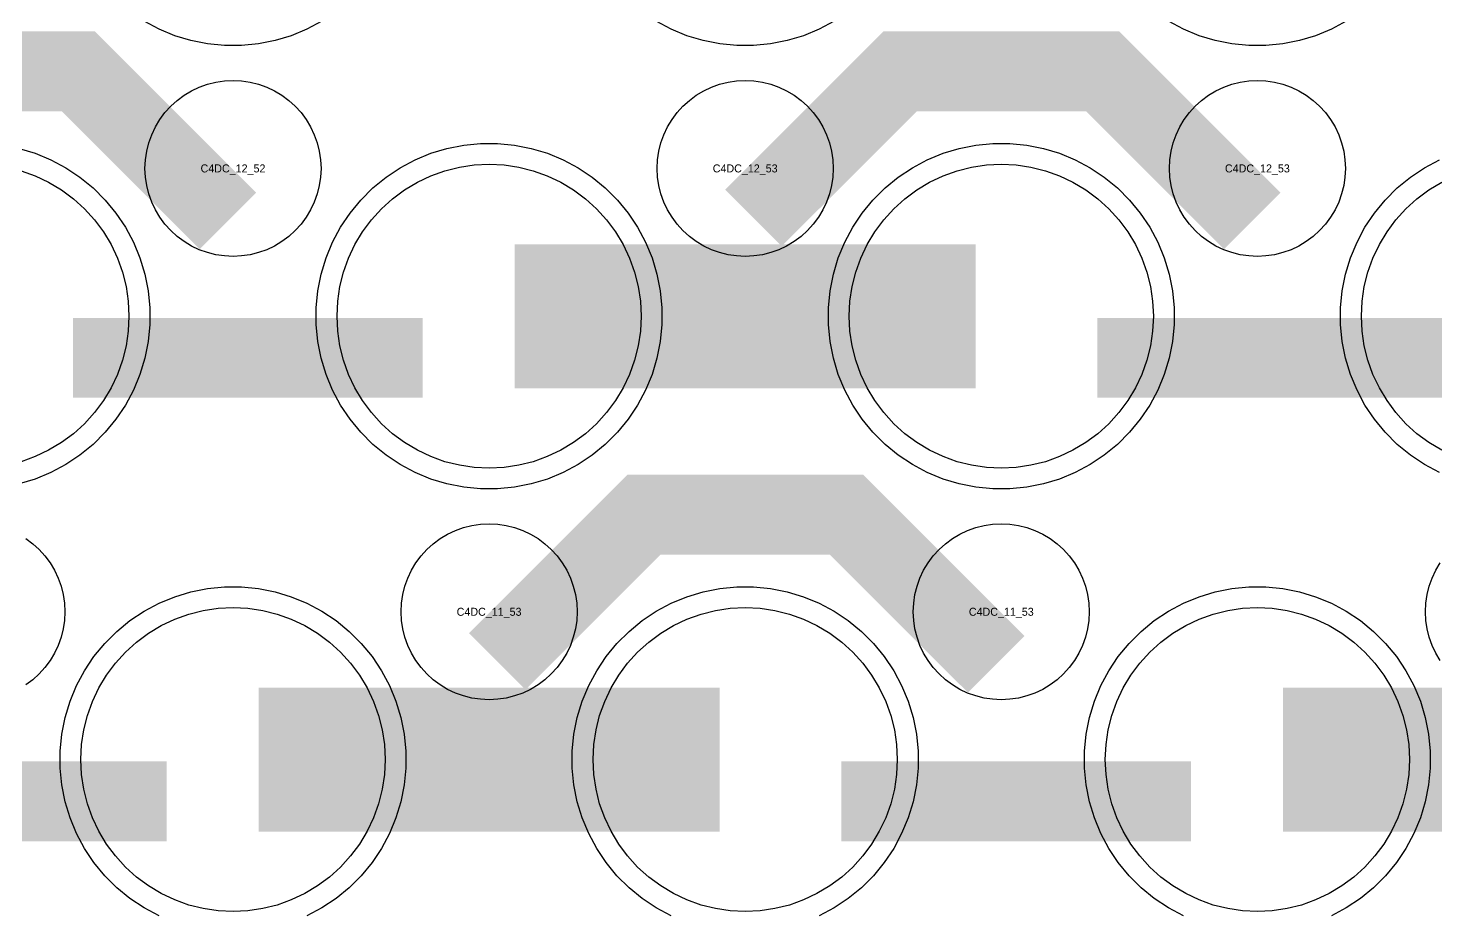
# Model space of a CAD drawing. Extents: x -11880 to 11880, y -14992 to 14992.
# Drawn here: x 4816 to 5255.8, y -13363.9 to -13086.8 of the extents above; entities that cross this region are included whole.
import ezdxf
from ezdxf.enums import TextEntityAlignment as Align

# ---------------------------------------------------------------- set-up
doc = ezdxf.new("R2010")
doc.units = 0
doc.header["$MEASUREMENT"] = 0
for name, color, linetype in [('GDS_775_DT_237', 138, 'CONTINUOUS'), ('RDL1_FS', 34, 'CONTINUOUS'), ('RDL_BS', 160, 'CONTINUOUS')]:
    doc.layers.add(name, color=color, linetype=linetype)

msp = doc.modelspace()

# ---------------------------------------------------------------- linework, layer by layer
at = {"layer": 'RDL1_FS'}
for points in [[(4960, -13224.304), (4955.343, -13224.075), (4950.732, -13223.391), (4946.209, -13222.259), (4941.819, -13220.687), (4937.605, -13218.695), (4933.605, -13216.297), (4929.86, -13213.519), (4926.406, -13210.389), (4923.276, -13206.935), (4920.498, -13203.19), (4918.1, -13199.19), (4916.108, -13194.976), (4914.536, -13190.586), (4913.404, -13186.063), (4912.72, -13181.452), (4912.491, -13176.795), (4912.72, -13172.138), (4913.404, -13167.527), (4914.536, -13163.004), (4916.108, -13158.614), (4918.1, -13154.4), (4920.498, -13150.4), (4923.276, -13146.655), (4926.406, -13143.201), (4929.86, -13140.071), (4933.605, -13137.293), (4937.605, -13134.895), (4941.819, -13132.903), (4946.209, -13131.331), (4950.732, -13130.199), (4955.343, -13129.515), (4960, -13129.286), (4964.657, -13129.515), (4969.268, -13130.199), (4973.791, -13131.331), (4978.181, -13132.903), (4982.395, -13134.895), (4986.395, -13137.293), (4990.14, -13140.071), (4993.594, -13143.201), (4996.724, -13146.655), (4999.502, -13150.4), (5001.9, -13154.4), (5003.892, -13158.614), (5005.464, -13163.004), (5006.596, -13167.527), (5007.28, -13172.138), (5007.509, -13176.795), (5007.28, -13181.452), (5006.596, -13186.063), (5005.464, -13190.586), (5003.892, -13194.976), (5001.9, -13199.19), (4999.502, -13203.19), (4996.724, -13206.935), (4993.594, -13210.389), (4990.14, -13213.519), (4986.395, -13216.297), (4982.395, -13218.695), (4978.181, -13220.687), (4973.791, -13222.259), (4969.268, -13223.391), (4964.657, -13224.075)], [(5120, -13224.304), (5115.343, -13224.075), (5110.732, -13223.391), (5106.209, -13222.259), (5101.819, -13220.687), (5097.605, -13218.695), (5093.605, -13216.297), (5089.86, -13213.519), (5086.406, -13210.389), (5083.276, -13206.935), (5080.498, -13203.19), (5078.1, -13199.19), (5076.108, -13194.976), (5074.536, -13190.586), (5073.404, -13186.063), (5072.72, -13181.452), (5072.491, -13176.795), (5072.72, -13172.138), (5073.404, -13167.527), (5074.536, -13163.004), (5076.108, -13158.614), (5078.1, -13154.4), (5080.498, -13150.4), (5083.276, -13146.655), (5086.406, -13143.201), (5089.86, -13140.071), (5093.605, -13137.293), (5097.605, -13134.895), (5101.819, -13132.903), (5106.209, -13131.331), (5110.732, -13130.199), (5115.343, -13129.515), (5120, -13129.286), (5124.657, -13129.515), (5129.268, -13130.199), (5133.791, -13131.331), (5138.181, -13132.903), (5142.395, -13134.895), (5146.395, -13137.293), (5150.14, -13140.071), (5153.594, -13143.201), (5156.724, -13146.655), (5159.502, -13150.4), (5161.9, -13154.4), (5163.892, -13158.614), (5165.464, -13163.004), (5166.596, -13167.527), (5167.28, -13172.138), (5167.509, -13176.795), (5167.28, -13181.452), (5166.596, -13186.063), (5165.464, -13190.586), (5163.892, -13194.976), (5161.9, -13199.19), (5159.502, -13203.19), (5156.724, -13206.935), (5153.594, -13210.389), (5150.14, -13213.519), (5146.395, -13216.297), (5142.395, -13218.695), (5138.181, -13220.687), (5133.791, -13222.259), (5129.268, -13223.391), (5124.657, -13224.075)], [(4880, -13362.869), (4875.343, -13362.64), (4870.732, -13361.956), (4866.209, -13360.824), (4861.819, -13359.252), (4857.605, -13357.26), (4853.605, -13354.862), (4849.86, -13352.084), (4846.406, -13348.954), (4843.276, -13345.5), (4840.498, -13341.755), (4838.1, -13337.755), (4836.108, -13333.541), (4834.536, -13329.151), (4833.404, -13324.628), (4832.72, -13320.017), (4832.491, -13315.36), (4832.72, -13310.703), (4833.404, -13306.092), (4834.536, -13301.569), (4836.108, -13297.179), (4838.1, -13292.965), (4840.498, -13288.965), (4843.276, -13285.22), (4846.406, -13281.766), (4849.86, -13278.636), (4853.605, -13275.858), (4857.605, -13273.46), (4861.819, -13271.468), (4866.209, -13269.896), (4870.732, -13268.764), (4875.343, -13268.08), (4880, -13267.851), (4884.657, -13268.08), (4889.268, -13268.764), (4893.791, -13269.896), (4898.181, -13271.468), (4902.395, -13273.46), (4906.395, -13275.858), (4910.14, -13278.636), (4913.594, -13281.766), (4916.724, -13285.22), (4919.502, -13288.965), (4921.9, -13292.965), (4923.892, -13297.179), (4925.464, -13301.569), (4926.596, -13306.092), (4927.28, -13310.703), (4927.509, -13315.36), (4927.28, -13320.017), (4926.596, -13324.628), (4925.464, -13329.151), (4923.892, -13333.541), (4921.9, -13337.755), (4919.502, -13341.755), (4916.724, -13345.5), (4913.594, -13348.954), (4910.14, -13352.084), (4906.395, -13354.862), (4902.395, -13357.26), (4898.181, -13359.252), (4893.791, -13360.824), (4889.268, -13361.956), (4884.657, -13362.64)], [(5040, -13362.869), (5035.343, -13362.64), (5030.732, -13361.956), (5026.209, -13360.824), (5021.819, -13359.252), (5017.605, -13357.26), (5013.605, -13354.862), (5009.86, -13352.084), (5006.406, -13348.954), (5003.276, -13345.5), (5000.498, -13341.755), (4998.1, -13337.755), (4996.108, -13333.541), (4994.536, -13329.151), (4993.404, -13324.628), (4992.72, -13320.017), (4992.491, -13315.36), (4992.72, -13310.703), (4993.404, -13306.092), (4994.536, -13301.569), (4996.108, -13297.179), (4998.1, -13292.965), (5000.498, -13288.965), (5003.276, -13285.22), (5006.406, -13281.766), (5009.86, -13278.636), (5013.605, -13275.858), (5017.605, -13273.46), (5021.819, -13271.468), (5026.209, -13269.896), (5030.732, -13268.764), (5035.343, -13268.08), (5040, -13267.851), (5044.657, -13268.08), (5049.268, -13268.764), (5053.791, -13269.896), (5058.181, -13271.468), (5062.395, -13273.46), (5066.395, -13275.858), (5070.14, -13278.636), (5073.594, -13281.766), (5076.724, -13285.22), (5079.502, -13288.965), (5081.9, -13292.965), (5083.892, -13297.179), (5085.464, -13301.569), (5086.596, -13306.092), (5087.28, -13310.703), (5087.509, -13315.36), (5087.28, -13320.017), (5086.596, -13324.628), (5085.464, -13329.151), (5083.892, -13333.541), (5081.9, -13337.755), (5079.502, -13341.755), (5076.724, -13345.5), (5073.594, -13348.954), (5070.14, -13352.084), (5066.395, -13354.862), (5062.395, -13357.26), (5058.181, -13359.252), (5053.791, -13360.824), (5049.268, -13361.956), (5044.657, -13362.64)], [(5200, -13362.869), (5195.343, -13362.64), (5190.732, -13361.956), (5186.209, -13360.824), (5181.819, -13359.252), (5177.605, -13357.26), (5173.605, -13354.862), (5169.86, -13352.084), (5166.406, -13348.954), (5163.276, -13345.5), (5160.498, -13341.755), (5158.1, -13337.755), (5156.108, -13333.541), (5154.536, -13329.151), (5153.404, -13324.628), (5152.72, -13320.017), (5152.491, -13315.36), (5152.72, -13310.703), (5153.404, -13306.092), (5154.536, -13301.569), (5156.108, -13297.179), (5158.1, -13292.965), (5160.498, -13288.965), (5163.276, -13285.22), (5166.406, -13281.766), (5169.86, -13278.636), (5173.605, -13275.858), (5177.605, -13273.46), (5181.819, -13271.468), (5186.209, -13269.896), (5190.732, -13268.764), (5195.343, -13268.08), (5200, -13267.851), (5204.657, -13268.08), (5209.268, -13268.764), (5213.791, -13269.896), (5218.181, -13271.468), (5222.395, -13273.46), (5226.395, -13275.858), (5230.14, -13278.636), (5233.594, -13281.766), (5236.724, -13285.22), (5239.502, -13288.965), (5241.9, -13292.965), (5243.892, -13297.179), (5245.464, -13301.569), (5246.596, -13306.092), (5247.28, -13310.703), (5247.509, -13315.36), (5247.28, -13320.017), (5246.596, -13324.628), (5245.464, -13329.151), (5243.892, -13333.541), (5241.9, -13337.755), (5239.502, -13341.755), (5236.724, -13345.5), (5233.594, -13348.954), (5230.14, -13352.084), (5226.395, -13354.862), (5222.395, -13357.26), (5218.181, -13359.252), (5213.791, -13360.824), (5209.268, -13361.956), (5204.657, -13362.64)]]:
    msp.add_lwpolyline(points, close=True, dxfattribs=at)
for points in [[(4813.791, -13131.331), (4818.181, -13132.903), (4822.395, -13134.895), (4826.395, -13137.293), (4830.14, -13140.071), (4833.594, -13143.201), (4836.724, -13146.655), (4839.502, -13150.4), (4841.9, -13154.4), (4843.892, -13158.614), (4845.464, -13163.004), (4846.596, -13167.527), (4847.28, -13172.138), (4847.509, -13176.795), (4847.28, -13181.452), (4846.596, -13186.063), (4845.464, -13190.586), (4843.892, -13194.976), (4841.9, -13199.19), (4839.502, -13203.19), (4836.724, -13206.935), (4833.594, -13210.389), (4830.14, -13213.519), (4826.395, -13216.297), (4822.395, -13218.695), (4818.181, -13220.687), (4813.791, -13222.259)], [(5257.605, -13218.695), (5253.605, -13216.297), (5249.86, -13213.519), (5246.406, -13210.389), (5243.276, -13206.935), (5240.498, -13203.19), (5238.1, -13199.19), (5236.108, -13194.976), (5234.536, -13190.586), (5233.404, -13186.063), (5232.72, -13181.452), (5232.491, -13176.795), (5232.72, -13172.138), (5233.404, -13167.527), (5234.536, -13163.004), (5236.108, -13158.614), (5238.1, -13154.4), (5240.498, -13150.4), (5243.276, -13146.655), (5246.406, -13143.201), (5249.86, -13140.071), (5253.605, -13137.293), (5257.605, -13134.895)]]:
    msp.add_lwpolyline(points, dxfattribs=at)
for points in [[(4968.002, -13176.795, 45, 45, 0), (5040.002, -13176.795, 45, 45, 0)], [(5040.002, -13176.795, 45, 45, 0), (5112.002, -13176.795, 45, 45, 0)], [(4888.002, -13315.36, 45, 45, 0), (4960.002, -13315.36, 45, 45, 0)], [(4960.002, -13315.36, 45, 45, 0), (5032.002, -13315.36, 45, 45, 0)], [(5208.002, -13315.36, 45, 45, 0), (5280.002, -13315.36, 45, 45, 0)]]:
    msp.add_lwpolyline(points, format="xyseb", dxfattribs=at)
at = {"layer": 'RDL_BS'}
for points in [[(4907.777, -13084.613), (4903.115, -13087.105), (4898.205, -13089.136), (4893.165, -13090.667), (4887.938, -13091.713), (4882.644, -13092.23), (4877.356, -13092.23), (4872.062, -13091.713), (4866.835, -13090.667), (4861.795, -13089.136), (4856.885, -13087.105), (4852.223, -13084.613)], [(5067.777, -13084.613), (5063.115, -13087.105), (5058.205, -13089.136), (5053.165, -13090.667), (5047.938, -13091.713), (5042.644, -13092.23), (5037.356, -13092.23), (5032.062, -13091.713), (5026.835, -13090.667), (5021.795, -13089.136), (5016.885, -13087.105), (5012.223, -13084.613)], [(5227.777, -13084.613), (5223.115, -13087.105), (5218.205, -13089.136), (5213.165, -13090.667), (5207.938, -13091.713), (5202.644, -13092.23), (5197.356, -13092.23), (5192.062, -13091.713), (5186.835, -13090.667), (5181.795, -13089.136), (5176.885, -13087.105), (5172.223, -13084.613)], [(4813.165, -13124.358), (4818.205, -13125.889), (4823.115, -13127.92), (4827.777, -13130.412), (4832.191, -13133.359), (4836.292, -13136.721), (4840.074, -13140.503), (4843.436, -13144.604), (4846.383, -13149.018), (4848.875, -13153.68), (4850.906, -13158.59), (4852.437, -13163.63), (4853.483, -13168.857), (4854, -13174.151), (4854, -13179.439), (4853.483, -13184.733), (4852.437, -13189.96), (4850.906, -13195), (4848.875, -13199.91), (4846.383, -13204.572), (4843.436, -13208.986), (4840.074, -13213.087), (4836.292, -13216.869), (4832.191, -13220.231), (4827.777, -13223.178), (4823.115, -13225.67), (4818.205, -13227.701), (4813.165, -13229.232)], [(5256.885, -13225.67), (5252.223, -13223.178), (5247.809, -13220.231), (5243.708, -13216.869), (5239.926, -13213.087), (5236.564, -13208.986), (5233.617, -13204.572), (5231.125, -13199.91), (5229.094, -13195), (5227.563, -13189.96), (5226.517, -13184.733), (5226, -13179.439), (5226, -13174.151), (5226.517, -13168.857), (5227.563, -13163.63), (5229.094, -13158.59), (5231.125, -13153.68), (5233.617, -13149.018), (5236.564, -13144.604), (5239.926, -13140.503), (5243.708, -13136.721), (5247.809, -13133.359), (5252.223, -13130.412), (5256.885, -13127.92)], [(4815.28, -13246.315), (4817.443, -13247.918), (4819.442, -13249.73), (4821.254, -13251.729), (4822.857, -13253.892), (4824.25, -13256.216), (4825.402, -13258.653), (4826.309, -13261.188), (4826.966, -13263.807), (4827.362, -13266.479), (4827.494, -13269.172), (4827.362, -13271.865), (4826.966, -13274.537), (4826.309, -13277.156), (4825.402, -13279.691), (4824.25, -13282.128), (4822.857, -13284.452), (4821.254, -13286.615), (4819.442, -13288.614), (4817.443, -13290.426), (4815.28, -13292.029)], [(5257.143, -13284.452), (5255.75, -13282.128), (5254.598, -13279.691), (5253.691, -13277.156), (5253.034, -13274.537), (5252.638, -13271.865), (5252.506, -13269.172), (5252.638, -13266.479), (5253.034, -13263.807), (5253.691, -13261.188), (5254.598, -13258.653), (5255.75, -13256.216), (5257.143, -13253.892)], [(4856.885, -13364.235), (4852.223, -13361.743), (4847.809, -13358.796), (4843.708, -13355.434), (4839.926, -13351.652), (4836.564, -13347.551), (4833.617, -13343.137), (4831.125, -13338.475), (4829.094, -13333.565), (4827.563, -13328.525), (4826.517, -13323.298), (4826, -13318.004), (4826, -13312.716), (4826.517, -13307.422), (4827.563, -13302.195), (4829.094, -13297.155), (4831.125, -13292.245), (4833.617, -13287.583), (4836.564, -13283.169), (4839.926, -13279.068), (4843.708, -13275.286), (4847.809, -13271.924), (4852.223, -13268.977), (4856.885, -13266.485), (4861.795, -13264.454), (4866.835, -13262.923), (4872.062, -13261.877), (4877.356, -13261.36), (4882.644, -13261.36), (4887.938, -13261.877), (4893.165, -13262.923), (4898.205, -13264.454), (4903.115, -13266.485), (4907.777, -13268.977), (4912.191, -13271.924), (4916.292, -13275.286), (4920.074, -13279.068), (4923.436, -13283.169), (4926.383, -13287.583), (4928.875, -13292.245), (4930.906, -13297.155), (4932.437, -13302.195), (4933.483, -13307.422), (4934, -13312.716), (4934, -13318.004), (4933.483, -13323.298), (4932.437, -13328.525), (4930.906, -13333.565), (4928.875, -13338.475), (4926.383, -13343.137), (4923.436, -13347.551), (4920.074, -13351.652), (4916.292, -13355.434), (4912.191, -13358.796), (4907.777, -13361.743), (4903.115, -13364.235)], [(5016.885, -13364.235), (5012.223, -13361.743), (5007.809, -13358.796), (5003.708, -13355.434), (4999.926, -13351.652), (4996.564, -13347.551), (4993.617, -13343.137), (4991.125, -13338.475), (4989.094, -13333.565), (4987.563, -13328.525), (4986.517, -13323.298), (4986, -13318.004), (4986, -13312.716), (4986.517, -13307.422), (4987.563, -13302.195), (4989.094, -13297.155), (4991.125, -13292.245), (4993.617, -13287.583), (4996.564, -13283.169), (4999.926, -13279.068), (5003.708, -13275.286), (5007.809, -13271.924), (5012.223, -13268.977), (5016.885, -13266.485), (5021.795, -13264.454), (5026.835, -13262.923), (5032.062, -13261.877), (5037.356, -13261.36), (5042.644, -13261.36), (5047.938, -13261.877), (5053.165, -13262.923), (5058.205, -13264.454), (5063.115, -13266.485), (5067.777, -13268.977), (5072.191, -13271.924), (5076.292, -13275.286), (5080.074, -13279.068), (5083.436, -13283.169), (5086.383, -13287.583), (5088.875, -13292.245), (5090.906, -13297.155), (5092.437, -13302.195), (5093.483, -13307.422), (5094, -13312.716), (5094, -13318.004), (5093.483, -13323.298), (5092.437, -13328.525), (5090.906, -13333.565), (5088.875, -13338.475), (5086.383, -13343.137), (5083.436, -13347.551), (5080.074, -13351.652), (5076.292, -13355.434), (5072.191, -13358.796), (5067.777, -13361.743), (5063.115, -13364.235)], [(5176.885, -13364.235), (5172.223, -13361.743), (5167.809, -13358.796), (5163.708, -13355.434), (5159.926, -13351.652), (5156.564, -13347.551), (5153.617, -13343.137), (5151.125, -13338.475), (5149.094, -13333.565), (5147.563, -13328.525), (5146.517, -13323.298), (5146, -13318.004), (5146, -13312.716), (5146.517, -13307.422), (5147.563, -13302.195), (5149.094, -13297.155), (5151.125, -13292.245), (5153.617, -13287.583), (5156.564, -13283.169), (5159.926, -13279.068), (5163.708, -13275.286), (5167.809, -13271.924), (5172.223, -13268.977), (5176.885, -13266.485), (5181.795, -13264.454), (5186.835, -13262.923), (5192.062, -13261.877), (5197.356, -13261.36), (5202.644, -13261.36), (5207.938, -13261.877), (5213.165, -13262.923), (5218.205, -13264.454), (5223.115, -13266.485), (5227.777, -13268.977), (5232.191, -13271.924), (5236.292, -13275.286), (5240.074, -13279.068), (5243.436, -13283.169), (5246.383, -13287.583), (5248.875, -13292.245), (5250.906, -13297.155), (5252.437, -13302.195), (5253.483, -13307.422), (5254, -13312.716), (5254, -13318.004), (5253.483, -13323.298), (5252.437, -13328.525), (5250.906, -13333.565), (5248.875, -13338.475), (5246.383, -13343.137), (5243.436, -13347.551), (5240.074, -13351.652), (5236.292, -13355.434), (5232.191, -13358.796), (5227.777, -13361.743), (5223.115, -13364.235)]]:
    msp.add_lwpolyline(points, dxfattribs=at)
for points in [[(4878.401, -13147.008, 25, 25, 0), (4831.687, -13100.294, 25, 25, 0), (4801.929, -13100.294, 25, 25, 0)], [(5042.562, -13146.109, 25, 25, 0), (5088.377, -13100.294, 25, 25, 0), (5121.93, -13100.294, 25, 25, 0)], [(5198.401, -13147.008, 25, 25, 0), (5151.687, -13100.294, 25, 25, 0), (5121.929, -13100.294, 25, 25, 0)], [(4830.016, -13189.808, 25, 25, 0), (4939.281, -13189.808, 25, 25, 0)], [(5150.016, -13189.808, 25, 25, 0), (5259.281, -13189.808, 25, 25, 0)], [(4962.562, -13284.674, 25, 25, 0), (5008.377, -13238.859, 25, 25, 0), (5041.93, -13238.859, 25, 25, 0)], [(5118.401, -13285.573, 25, 25, 0), (5071.687, -13238.859, 25, 25, 0), (5041.929, -13238.859, 25, 25, 0)], [(4750.016, -13328.373, 25, 25, 0), (4859.281, -13328.373, 25, 25, 0)], [(5070.016, -13328.373, 25, 25, 0), (5179.281, -13328.373, 25, 25, 0)]]:
    msp.add_lwpolyline(points, format="xyseb", dxfattribs=at)
for points in [[(4880, -13158.101), (4877.307, -13157.969), (4874.635, -13157.573), (4872.016, -13156.916), (4869.481, -13156.009), (4867.044, -13154.857), (4864.72, -13153.464), (4862.557, -13151.861), (4860.558, -13150.049), (4858.746, -13148.05), (4857.143, -13145.887), (4855.75, -13143.563), (4854.598, -13141.126), (4853.691, -13138.591), (4853.034, -13135.972), (4852.638, -13133.3), (4852.506, -13130.607), (4852.638, -13127.914), (4853.034, -13125.242), (4853.691, -13122.623), (4854.598, -13120.088), (4855.75, -13117.651), (4857.143, -13115.327), (4858.746, -13113.164), (4860.558, -13111.165), (4862.557, -13109.353), (4864.72, -13107.75), (4867.044, -13106.357), (4869.481, -13105.205), (4872.016, -13104.298), (4874.635, -13103.641), (4877.307, -13103.245), (4880, -13103.113), (4882.693, -13103.245), (4885.365, -13103.641), (4887.984, -13104.298), (4890.519, -13105.205), (4892.956, -13106.357), (4895.28, -13107.75), (4897.443, -13109.353), (4899.442, -13111.165), (4901.254, -13113.164), (4902.857, -13115.327), (4904.25, -13117.651), (4905.402, -13120.088), (4906.309, -13122.623), (4906.966, -13125.242), (4907.362, -13127.914), (4907.494, -13130.607), (4907.362, -13133.3), (4906.966, -13135.972), (4906.309, -13138.591), (4905.402, -13141.126), (4904.25, -13143.563), (4902.857, -13145.887), (4901.254, -13148.05), (4899.442, -13150.049), (4897.443, -13151.861), (4895.28, -13153.464), (4892.956, -13154.857), (4890.519, -13156.009), (4887.984, -13156.916), (4885.365, -13157.573), (4882.693, -13157.969)], [(5040, -13158.101), (5037.307, -13157.969), (5034.635, -13157.573), (5032.016, -13156.916), (5029.481, -13156.009), (5027.044, -13154.857), (5024.72, -13153.464), (5022.557, -13151.861), (5020.558, -13150.049), (5018.746, -13148.05), (5017.143, -13145.887), (5015.75, -13143.563), (5014.598, -13141.126), (5013.691, -13138.591), (5013.034, -13135.972), (5012.638, -13133.3), (5012.506, -13130.607), (5012.638, -13127.914), (5013.034, -13125.242), (5013.691, -13122.623), (5014.598, -13120.088), (5015.75, -13117.651), (5017.143, -13115.327), (5018.746, -13113.164), (5020.558, -13111.165), (5022.557, -13109.353), (5024.72, -13107.75), (5027.044, -13106.357), (5029.481, -13105.205), (5032.016, -13104.298), (5034.635, -13103.641), (5037.307, -13103.245), (5040, -13103.113), (5042.693, -13103.245), (5045.365, -13103.641), (5047.984, -13104.298), (5050.519, -13105.205), (5052.956, -13106.357), (5055.28, -13107.75), (5057.443, -13109.353), (5059.442, -13111.165), (5061.254, -13113.164), (5062.857, -13115.327), (5064.25, -13117.651), (5065.402, -13120.088), (5066.309, -13122.623), (5066.966, -13125.242), (5067.362, -13127.914), (5067.494, -13130.607), (5067.362, -13133.3), (5066.966, -13135.972), (5066.309, -13138.591), (5065.402, -13141.126), (5064.25, -13143.563), (5062.857, -13145.887), (5061.254, -13148.05), (5059.442, -13150.049), (5057.443, -13151.861), (5055.28, -13153.464), (5052.956, -13154.857), (5050.519, -13156.009), (5047.984, -13156.916), (5045.365, -13157.573), (5042.693, -13157.969)], [(5200, -13158.101), (5197.307, -13157.969), (5194.635, -13157.573), (5192.016, -13156.916), (5189.481, -13156.009), (5187.044, -13154.857), (5184.72, -13153.464), (5182.557, -13151.861), (5180.558, -13150.049), (5178.746, -13148.05), (5177.143, -13145.887), (5175.75, -13143.563), (5174.598, -13141.126), (5173.691, -13138.591), (5173.034, -13135.972), (5172.638, -13133.3), (5172.506, -13130.607), (5172.638, -13127.914), (5173.034, -13125.242), (5173.691, -13122.623), (5174.598, -13120.088), (5175.75, -13117.651), (5177.143, -13115.327), (5178.746, -13113.164), (5180.558, -13111.165), (5182.557, -13109.353), (5184.72, -13107.75), (5187.044, -13106.357), (5189.481, -13105.205), (5192.016, -13104.298), (5194.635, -13103.641), (5197.307, -13103.245), (5200, -13103.113), (5202.693, -13103.245), (5205.365, -13103.641), (5207.984, -13104.298), (5210.519, -13105.205), (5212.956, -13106.357), (5215.28, -13107.75), (5217.443, -13109.353), (5219.442, -13111.165), (5221.254, -13113.164), (5222.857, -13115.327), (5224.25, -13117.651), (5225.402, -13120.088), (5226.309, -13122.623), (5226.966, -13125.242), (5227.362, -13127.914), (5227.494, -13130.607), (5227.362, -13133.3), (5226.966, -13135.972), (5226.309, -13138.591), (5225.402, -13141.126), (5224.25, -13143.563), (5222.857, -13145.887), (5221.254, -13148.05), (5219.442, -13150.049), (5217.443, -13151.861), (5215.28, -13153.464), (5212.956, -13154.857), (5210.519, -13156.009), (5207.984, -13156.916), (5205.365, -13157.573), (5202.693, -13157.969)], [(4957.356, -13230.795), (4952.062, -13230.278), (4946.835, -13229.232), (4941.795, -13227.701), (4936.885, -13225.67), (4932.223, -13223.178), (4927.809, -13220.231), (4923.708, -13216.869), (4919.926, -13213.087), (4916.564, -13208.986), (4913.617, -13204.572), (4911.125, -13199.91), (4909.094, -13195), (4907.563, -13189.96), (4906.517, -13184.733), (4906, -13179.439), (4906, -13174.151), (4906.517, -13168.857), (4907.563, -13163.63), (4909.094, -13158.59), (4911.125, -13153.68), (4913.617, -13149.018), (4916.564, -13144.604), (4919.926, -13140.503), (4923.708, -13136.721), (4927.809, -13133.359), (4932.223, -13130.412), (4936.885, -13127.92), (4941.795, -13125.889), (4946.835, -13124.358), (4952.062, -13123.312), (4957.356, -13122.795), (4962.644, -13122.795), (4967.938, -13123.312), (4973.165, -13124.358), (4978.205, -13125.889), (4983.115, -13127.92), (4987.777, -13130.412), (4992.191, -13133.359), (4996.292, -13136.721), (5000.074, -13140.503), (5003.436, -13144.604), (5006.383, -13149.018), (5008.875, -13153.68), (5010.906, -13158.59), (5012.437, -13163.63), (5013.483, -13168.857), (5014, -13174.151), (5014, -13179.439), (5013.483, -13184.733), (5012.437, -13189.96), (5010.906, -13195), (5008.875, -13199.91), (5006.383, -13204.572), (5003.436, -13208.986), (5000.074, -13213.087), (4996.292, -13216.869), (4992.191, -13220.231), (4987.777, -13223.178), (4983.115, -13225.67), (4978.205, -13227.701), (4973.165, -13229.232), (4967.938, -13230.278), (4962.644, -13230.795)], [(5117.356, -13230.795), (5112.062, -13230.278), (5106.835, -13229.232), (5101.795, -13227.701), (5096.885, -13225.67), (5092.223, -13223.178), (5087.809, -13220.231), (5083.708, -13216.869), (5079.926, -13213.087), (5076.564, -13208.986), (5073.617, -13204.572), (5071.125, -13199.91), (5069.094, -13195), (5067.563, -13189.96), (5066.517, -13184.733), (5066, -13179.439), (5066, -13174.151), (5066.517, -13168.857), (5067.563, -13163.63), (5069.094, -13158.59), (5071.125, -13153.68), (5073.617, -13149.018), (5076.564, -13144.604), (5079.926, -13140.503), (5083.708, -13136.721), (5087.809, -13133.359), (5092.223, -13130.412), (5096.885, -13127.92), (5101.795, -13125.889), (5106.835, -13124.358), (5112.062, -13123.312), (5117.356, -13122.795), (5122.644, -13122.795), (5127.938, -13123.312), (5133.165, -13124.358), (5138.205, -13125.889), (5143.115, -13127.92), (5147.777, -13130.412), (5152.191, -13133.359), (5156.292, -13136.721), (5160.074, -13140.503), (5163.436, -13144.604), (5166.383, -13149.018), (5168.875, -13153.68), (5170.906, -13158.59), (5172.437, -13163.63), (5173.483, -13168.857), (5174, -13174.151), (5174, -13179.439), (5173.483, -13184.733), (5172.437, -13189.96), (5170.906, -13195), (5168.875, -13199.91), (5166.383, -13204.572), (5163.436, -13208.986), (5160.074, -13213.087), (5156.292, -13216.869), (5152.191, -13220.231), (5147.777, -13223.178), (5143.115, -13225.67), (5138.205, -13227.701), (5133.165, -13229.232), (5127.938, -13230.278), (5122.644, -13230.795)], [(4960, -13296.666), (4957.307, -13296.534), (4954.635, -13296.138), (4952.016, -13295.481), (4949.481, -13294.574), (4947.044, -13293.422), (4944.72, -13292.029), (4942.557, -13290.426), (4940.558, -13288.614), (4938.746, -13286.615), (4937.143, -13284.452), (4935.75, -13282.128), (4934.598, -13279.691), (4933.691, -13277.156), (4933.034, -13274.537), (4932.638, -13271.865), (4932.506, -13269.172), (4932.638, -13266.479), (4933.034, -13263.807), (4933.691, -13261.188), (4934.598, -13258.653), (4935.75, -13256.216), (4937.143, -13253.892), (4938.746, -13251.729), (4940.558, -13249.73), (4942.557, -13247.918), (4944.72, -13246.315), (4947.044, -13244.922), (4949.481, -13243.77), (4952.016, -13242.863), (4954.635, -13242.206), (4957.307, -13241.81), (4960, -13241.678), (4962.693, -13241.81), (4965.365, -13242.206), (4967.984, -13242.863), (4970.519, -13243.77), (4972.956, -13244.922), (4975.28, -13246.315), (4977.443, -13247.918), (4979.442, -13249.73), (4981.254, -13251.729), (4982.857, -13253.892), (4984.25, -13256.216), (4985.402, -13258.653), (4986.309, -13261.188), (4986.966, -13263.807), (4987.362, -13266.479), (4987.494, -13269.172), (4987.362, -13271.865), (4986.966, -13274.537), (4986.309, -13277.156), (4985.402, -13279.691), (4984.25, -13282.128), (4982.857, -13284.452), (4981.254, -13286.615), (4979.442, -13288.614), (4977.443, -13290.426), (4975.28, -13292.029), (4972.956, -13293.422), (4970.519, -13294.574), (4967.984, -13295.481), (4965.365, -13296.138), (4962.693, -13296.534)], [(5120, -13296.666), (5117.307, -13296.534), (5114.635, -13296.138), (5112.016, -13295.481), (5109.481, -13294.574), (5107.044, -13293.422), (5104.72, -13292.029), (5102.557, -13290.426), (5100.558, -13288.614), (5098.746, -13286.615), (5097.143, -13284.452), (5095.75, -13282.128), (5094.598, -13279.691), (5093.691, -13277.156), (5093.034, -13274.537), (5092.638, -13271.865), (5092.506, -13269.172), (5092.638, -13266.479), (5093.034, -13263.807), (5093.691, -13261.188), (5094.598, -13258.653), (5095.75, -13256.216), (5097.143, -13253.892), (5098.746, -13251.729), (5100.558, -13249.73), (5102.557, -13247.918), (5104.72, -13246.315), (5107.044, -13244.922), (5109.481, -13243.77), (5112.016, -13242.863), (5114.635, -13242.206), (5117.307, -13241.81), (5120, -13241.678), (5122.693, -13241.81), (5125.365, -13242.206), (5127.984, -13242.863), (5130.519, -13243.77), (5132.956, -13244.922), (5135.28, -13246.315), (5137.443, -13247.918), (5139.442, -13249.73), (5141.254, -13251.729), (5142.857, -13253.892), (5144.25, -13256.216), (5145.402, -13258.653), (5146.309, -13261.188), (5146.966, -13263.807), (5147.362, -13266.479), (5147.494, -13269.172), (5147.362, -13271.865), (5146.966, -13274.537), (5146.309, -13277.156), (5145.402, -13279.691), (5144.25, -13282.128), (5142.857, -13284.452), (5141.254, -13286.615), (5139.442, -13288.614), (5137.443, -13290.426), (5135.28, -13292.029), (5132.956, -13293.422), (5130.519, -13294.574), (5127.984, -13295.481), (5125.365, -13296.138), (5122.693, -13296.534)]]:
    msp.add_lwpolyline(points, close=True, dxfattribs=at)

# ---------------------------------------------------------------- texts
at = {"layer": 'GDS_775_DT_237'}
for s, p in [('C4DC_12_52', (4880, -13130.607)), ('C4DC_12_52', (4880, -13130.607)), ('C4DC_12_53', (5040, -13130.607)), ('C4DC_12_53', (5040, -13130.607)), ('C4DC_12_53', (5200, -13130.607)), ('C4DC_12_53', (5200, -13130.607)), ('C4DC_11_53', (4960, -13269.172)), ('C4DC_11_53', (4960, -13269.172)), ('C4DC_11_53', (5120, -13269.172)), ('C4DC_11_53', (5120, -13269.172))]:
    msp.add_text(s, height=2.5, dxfattribs=at).set_placement(p, align=Align.MIDDLE_CENTER)

doc.saveas('drawing.dxf')
